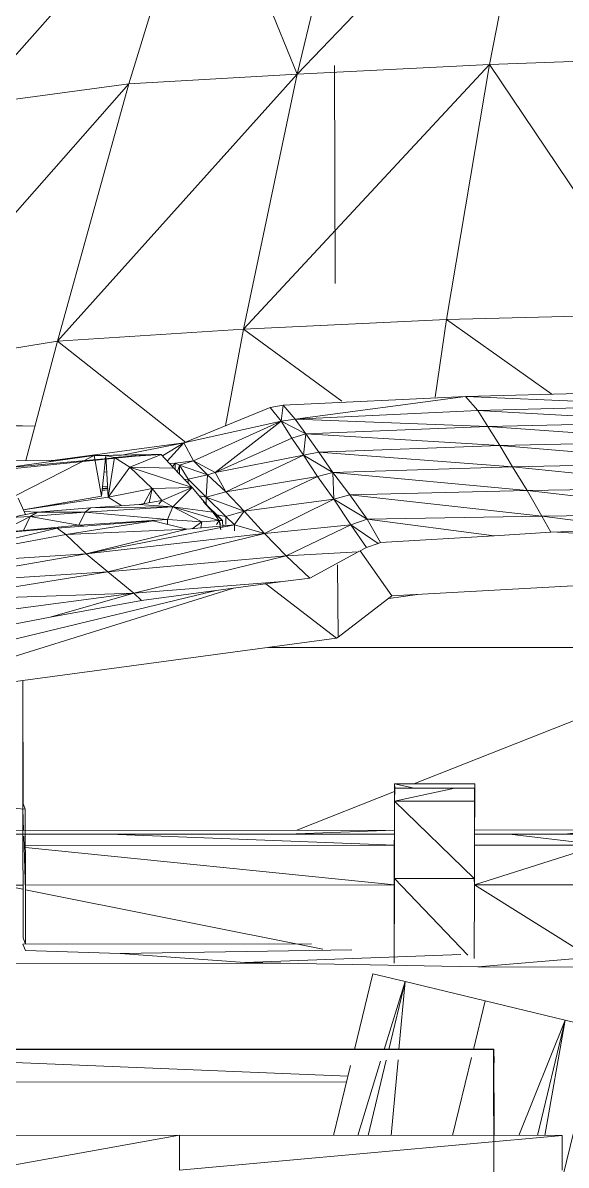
# Model space of a CAD drawing. Header units: inches. Extents: x -4179 to 1631, y -360 to 585.
# Drawn here: x 1442.49 to 1452.21, y 0.5 to 20.94 of the extents above; entities that cross this region are included whole.
import ezdxf

# ---------------------------------------------------------------- set-up
doc = ezdxf.new("R2010")
doc.units = ezdxf.units.IN
doc.header["$MEASUREMENT"] = 0
for name, color, linetype, lineweight in [('0-5', 10, 'Continuous', 5), ('0-7', 7, 'Continuous', 9), ('A-GENM', 5, 'Continuous', 9)]:
    doc.layers.add(name, color=color, linetype=linetype, lineweight=lineweight)

# ---------------------------------------------------------------- blocks, each defined once
blk = doc.blocks.new('Land_Rover_Evoque_-_SUV_Car_Vehicle_Automobile_13067 - Land Rover EVOQUE_dwg-V31-BUILDING ELEVATION - SOUTH')
at = {"layer": 'A-GENM'}
for p, q in [((12426.302, 24.492), (12422.033, 20.023)), ((12422.033, 20.023), (12423.073, 24.338)), ((12426.302, 24.492), (12425.474, 20.196)), ((12416.195, 19.465), (12420.348, 24.146)), ((12419.017, 19.85), (12420.348, 24.146)), ((12422.033, 20.023), (12420.348, 24.146)), ((12429.099, 20.33), (12425.474, 20.196)), ((12425.474, 20.196), (12421.069, 15.458)), ((12425.474, 20.196), (12422.033, 20.023)), ((12422.708, 16.28), (12422.7, 20.18)), ((12424.703, 15.631), (12425.474, 20.196)), ((12428.474, 15.727), (12425.474, 20.196)), ((12419.017, 19.85), (12414.517, 14.727)), ((12419.017, 19.85), (12416.195, 19.465)), ((12422.033, 20.023), (12417.743, 15.246)), ((12417.743, 15.246), (12419.017, 19.85)), ((12422.033, 20.023), (12419.017, 19.85)), ((12421.069, 15.458), (12422.033, 20.023)), ((12424.703, 15.631), (12421.069, 15.458)), ((12424.703, 15.631), (12424.5, 14.247)), ((12428.474, 15.727), (12424.703, 15.631)), ((12426.589, 14.297), (12424.703, 15.631)), ((12421.069, 15.458), (12417.743, 15.246)), ((12421.069, 15.458), (12420.746, 13.731)), ((12421.069, 15.458), (12422.829, 14.174)), ((12417.743, 15.246), (12414.517, 14.727)), ((12417.743, 15.246), (12417.177, 13.113)), ((12417.743, 15.246), (12420.037, 13.434)), ((12428.597, 14.349), (12425.04, 14.254)), ((12421.782, 14.1), (12425.04, 14.254)), ((12421.993, 13.852), (12425.04, 14.254)), ((12428.79, 14.102), (12425.04, 14.254)), ((12425.04, 14.254), (12425.26, 14.006)), ((12428.79, 14.102), (12425.26, 14.006)), ((12421.55, 14.061), (12420.005, 13.427)), ((12421.782, 14.1), (12421.55, 14.061)), ((12421.742, 13.814), (12421.55, 14.061)), ((12421.782, 14.1), (12421.742, 13.814)), ((12421.782, 14.1), (12421.993, 13.852)), ((12421.993, 13.852), (12425.26, 14.006)), ((12425.26, 14.006), (12425.443, 13.72)), ((12425.26, 14.006), (12428.952, 13.797)), ((12415.928, 13.749), (12417.341, 13.728)), ((12417.341, 13.728), (12416.491, 13.748)), ((12421.742, 13.814), (12420.005, 13.427)), ((12420.177, 13.103), (12421.742, 13.814)), ((12420.563, 12.894), (12421.742, 13.814)), ((12421.742, 13.814), (12421.993, 13.852)), ((12421.742, 13.814), (12422.185, 13.586)), ((12421.742, 13.814), (12421.934, 13.509)), ((12421.993, 13.852), (12422.185, 13.586)), ((12421.993, 13.852), (12425.443, 13.72)), ((12422.185, 13.586), (12425.443, 13.72)), ((12425.443, 13.72), (12428.952, 13.797)), ((12425.654, 13.377), (12425.443, 13.72)), ((12425.443, 13.72), (12429.135, 13.453)), ((12420.563, 12.894), (12421.934, 13.509)), ((12422.185, 13.586), (12421.934, 13.509)), ((12421.934, 13.509), (12422.145, 13.204)), ((12422.185, 13.586), (12422.145, 13.204)), ((12422.185, 13.586), (12422.416, 13.262)), ((12422.185, 13.586), (12425.654, 13.377)), ((12420.005, 13.427), (12417.705, 13.119)), ((12418.897, 13.209), (12420.005, 13.427)), ((12419.621, 13.193), (12420.005, 13.427)), ((12419.706, 13.101), (12420.005, 13.427)), ((12420.177, 13.103), (12420.005, 13.427)), ((12422.416, 13.262), (12425.654, 13.377)), ((12425.654, 13.377), (12429.135, 13.453)), ((12425.885, 12.995), (12425.654, 13.377)), ((12425.654, 13.377), (12429.337, 13.072)), ((12417.705, 13.119), (12415.946, 13.099)), ((12416.02, 12.873), (12419.423, 13.219)), ((12419.423, 13.219), (12416.02, 12.911)), ((12416.02, 12.873), (12418.398, 13.2)), ((12418.398, 13.2), (12416.989, 12.48)), ((12417.607, 13.092), (12417.705, 13.119)), ((12418.398, 13.2), (12419.423, 13.219)), ((12418.398, 13.2), (12418.533, 12.472)), ((12418.398, 13.2), (12418.61, 13.2)), ((12418.533, 12.472), (12418.61, 13.2)), ((12418.61, 13.2), (12419.423, 13.219)), ((12418.61, 13.2), (12418.765, 13.162)), ((12418.61, 13.2), (12418.649, 12.453)), ((12418.765, 13.162), (12418.649, 12.453)), ((12418.765, 13.162), (12419.423, 13.219)), ((12418.765, 13.162), (12419.596, 13.219)), ((12418.765, 13.162), (12419.035, 12.991)), ((12419.035, 12.991), (12419.596, 13.219)), ((12419.423, 13.219), (12419.596, 13.219)), ((12419.827, 12.971), (12419.596, 13.219)), ((12419.849, 13.065), (12420.177, 13.103)), ((12419.926, 13.027), (12420.177, 13.103)), ((12420.177, 13.103), (12420.563, 12.894)), ((12420.177, 13.103), (12420.427, 12.855)), ((12420.563, 12.894), (12422.145, 13.204)), ((12420.755, 12.551), (12422.145, 13.204)), ((12422.145, 13.204), (12422.416, 13.262)), ((12422.145, 13.204), (12422.666, 12.899)), ((12422.145, 13.204), (12422.395, 12.822)), ((12422.416, 13.262), (12422.666, 12.899)), ((12422.416, 13.262), (12425.885, 12.995)), ((12418.578, 12.902), (12418.625, 12.907)), ((12418.649, 12.453), (12419.035, 12.991)), ((12419.035, 12.991), (12419.439, 12.609)), ((12419.035, 12.991), (12420.154, 12.628)), ((12419.035, 12.991), (12419.827, 12.971)), ((12419.849, 13.065), (12419.749, 13.055)), ((12419.849, 13.065), (12419.803, 12.997)), ((12420.154, 12.628), (12419.827, 12.971)), ((12419.926, 13.027), (12419.849, 13.065)), ((12419.849, 12.948), (12419.849, 13.065)), ((12419.926, 13.027), (12419.889, 12.906)), ((12420.079, 12.779), (12419.926, 13.027)), ((12419.926, 12.868), (12419.926, 13.027)), ((12419.926, 13.027), (12420.427, 12.855)), ((12420.563, 12.894), (12420.427, 12.855)), ((12420.563, 12.894), (12420.755, 12.551)), ((12422.666, 12.899), (12422.395, 12.822)), ((12422.666, 12.899), (12425.885, 12.995)), ((12422.666, 12.899), (12422.684, 12.421)), ((12422.666, 12.899), (12422.974, 12.498)), ((12422.666, 12.899), (12426.145, 12.575)), ((12425.885, 12.995), (12429.337, 13.072)), ((12426.145, 12.575), (12425.885, 12.995)), ((12425.885, 12.995), (12429.558, 12.632)), ((12420.071, 12.778), (12420.018, 12.771)), ((12420.079, 12.779), (12420.427, 12.855)), ((12420.406, 12.455), (12420.079, 12.779)), ((12420.079, 12.707), (12420.079, 12.779)), ((12420.406, 12.455), (12420.427, 12.855)), ((12420.427, 12.855), (12420.755, 12.551)), ((12420.755, 12.551), (12422.395, 12.822)), ((12422.395, 12.822), (12421.082, 12.207)), ((12422.395, 12.822), (12422.684, 12.421)), ((12417.131, 12.231), (12418.533, 12.472)), ((12418.544, 12.575), (12418.642, 12.588)), ((12418.546, 12.596), (12418.641, 12.609)), ((12418.64, 12.622), (12418.548, 12.61)), ((12418.551, 12.644), (12418.638, 12.654)), ((12418.638, 12.653), (12418.551, 12.643)), ((12418.649, 12.453), (12419.439, 12.609)), ((12419.439, 12.609), (12419.286, 12.337)), ((12419.439, 12.609), (12419.381, 12.355)), ((12419.439, 12.609), (12420.154, 12.628)), ((12419.439, 12.609), (12419.613, 12.398)), ((12419.613, 12.398), (12420.154, 12.628)), ((12419.806, 12.284), (12420.154, 12.628)), ((12420.521, 12.189), (12420.154, 12.628)), ((12420.406, 12.455), (12420.281, 12.476)), ((12420.406, 12.455), (12420.755, 12.551)), ((12420.755, 12.551), (12421.082, 12.207)), ((12422.684, 12.421), (12422.974, 12.498)), ((12422.974, 12.498), (12426.145, 12.575)), ((12423.282, 12.059), (12422.974, 12.498)), ((12422.974, 12.498), (12426.405, 12.116)), ((12426.145, 12.575), (12429.558, 12.632)), ((12429.779, 12.154), (12426.145, 12.575)), ((12426.405, 12.116), (12426.145, 12.575)), ((12417.043, 12.435), (12417.169, 12.143)), ((12417.132, 12.228), (12418.649, 12.453)), ((12417.389, 12.187), (12418.337, 12.264)), ((12417.876, 12.338), (12417.651, 12.32)), ((12418.24, 12.187), (12419.806, 12.284)), ((12418.337, 12.264), (12418.24, 12.187)), ((12418.337, 12.264), (12419.207, 12.322)), ((12418.337, 12.264), (12419.806, 12.284)), ((12418.893, 12.301), (12418.649, 12.453)), ((12418.649, 12.453), (12418.893, 12.301)), ((12419.207, 12.322), (12419.613, 12.398)), ((12419.207, 12.322), (12419.806, 12.284)), ((12419.558, 12.33), (12419.613, 12.398)), ((12419.613, 12.398), (12419.806, 12.284)), ((12419.71, 12.054), (12419.806, 12.284)), ((12420.636, 12.035), (12419.806, 12.284)), ((12420.327, 12.016), (12419.806, 12.284)), ((12419.806, 12.284), (12420.521, 12.189)), ((12420.695, 12.035), (12420.348, 12.378)), ((12420.348, 12.378), (12420.521, 12.189)), ((12420.753, 12.111), (12420.406, 12.455)), ((12420.406, 12.326), (12420.406, 12.455)), ((12420.406, 12.455), (12421.082, 12.207)), ((12422.684, 12.421), (12421.082, 12.207)), ((12422.684, 12.421), (12421.448, 11.807)), ((12422.992, 11.962), (12422.684, 12.421)), ((12423.282, 12.059), (12422.684, 12.421)), ((12416.707, 11.829), (12417.254, 12.11)), ((12416.907, 12.091), (12417.389, 12.187)), ((12416.907, 12.091), (12417.254, 12.11)), ((12417.138, 11.861), (12417.254, 12.11)), ((12417.146, 12.197), (12417.38, 12.189)), ((12417.389, 12.187), (12417.254, 12.11)), ((12417.254, 12.11), (12418.24, 12.187)), ((12418.125, 11.957), (12417.254, 12.11)), ((12417.389, 12.187), (12418.24, 12.187)), ((12418.125, 11.957), (12418.24, 12.187)), ((12419.71, 12.054), (12418.24, 12.187)), ((12420.636, 12.035), (12420.521, 12.189)), ((12420.695, 12.035), (12420.521, 12.189)), ((12420.753, 12.111), (12420.592, 12.137)), ((12420.753, 12.111), (12421.082, 12.207)), ((12420.754, 11.963), (12420.753, 12.111)), ((12420.908, 11.959), (12420.753, 12.111)), ((12420.91, 11.963), (12421.082, 12.207)), ((12421.448, 11.807), (12421.082, 12.207)), ((12422.992, 11.962), (12423.282, 12.059)), ((12423.282, 12.059), (12426.405, 12.116)), ((12423.282, 12.059), (12423.524, 11.643)), ((12423.282, 12.059), (12425.554, 11.765)), ((12429.779, 12.154), (12426.405, 12.116)), ((12426.568, 11.826), (12426.405, 12.116)), ((12426.405, 12.116), (12428.121, 11.888)), ((12417.738, 11.899), (12414.915, 11.229)), ((12416.578, 11.803), (12417.738, 11.899)), ((12417.138, 11.861), (12416.694, 11.822)), ((12418.125, 11.957), (12417.138, 11.861)), ((12417.738, 11.899), (12419.458, 12.034)), ((12417.738, 11.899), (12417.892, 11.785)), ((12419.458, 12.034), (12417.892, 11.785)), ((12420.057, 11.882), (12417.892, 11.785)), ((12419.71, 12.054), (12418.125, 11.957)), ((12418.214, 11.937), (12418.125, 11.957)), ((12420.908, 11.959), (12418.258, 11.442)), ((12420.057, 11.882), (12418.258, 11.442)), ((12419.458, 12.034), (12420.057, 11.882)), ((12420.327, 12.016), (12419.71, 12.054)), ((12419.713, 11.97), (12419.71, 12.054)), ((12420.908, 11.959), (12420.057, 11.882)), ((12420.327, 12.016), (12420.15, 11.891)), ((12420.305, 11.905), (12420.327, 12.016)), ((12420.636, 12.035), (12420.327, 12.016)), ((12420.586, 11.963), (12420.636, 12.035)), ((12420.657, 11.963), (12420.636, 12.035)), ((12420.636, 12.035), (12420.665, 11.868)), ((12420.636, 12.035), (12420.695, 12.035)), ((12420.701, 11.918), (12420.695, 12.035)), ((12420.908, 11.853), (12420.908, 11.959)), ((12420.908, 11.959), (12421.448, 11.807)), ((12422.992, 11.962), (12421.448, 11.807)), ((12422.992, 11.962), (12421.833, 11.406)), ((12422.992, 11.962), (12423.479, 11.625)), ((12422.992, 11.962), (12423.271, 11.555)), ((12426.568, 11.826), (12428.121, 11.888)), ((12414.915, 11.229), (12417.892, 11.785)), ((12418.258, 11.442), (12417.892, 11.785)), ((12421.448, 11.807), (12418.258, 11.442)), ((12421.448, 11.807), (12418.643, 11.117)), ((12421.833, 11.406), (12421.448, 11.807)), ((12423.524, 11.643), (12425.554, 11.765)), ((12426.568, 11.826), (12425.554, 11.765)), ((12426.681, 11.83), (12433.62, 11.404)), ((12423.121, 11.474), (12421.833, 11.406)), ((12423.121, 11.474), (12422.255, 11.005)), ((12423.271, 11.555), (12423.121, 11.474)), ((12423.156, 11.492), (12423.725, 10.687)), ((12423.479, 11.625), (12423.271, 11.555)), ((12423.524, 11.643), (12423.479, 11.625)), ((12418.258, 11.442), (12414.915, 11.229)), ((12418.258, 11.442), (12415.203, 10.904)), ((12418.643, 11.117), (12418.258, 11.442)), ((12421.833, 11.406), (12418.643, 11.117)), ((12421.833, 11.406), (12419.107, 10.736)), ((12421.833, 11.406), (12422.255, 11.005)), ((12422.763, 9.949), (12422.753, 11.246)), ((12418.643, 11.117), (12415.203, 10.904)), ((12418.643, 11.117), (12415.513, 10.618)), ((12419.107, 10.736), (12418.643, 11.117)), ((12423.725, 10.687), (12430.043, 11.037)), ((12419.107, 10.736), (12421.777, 10.946)), ((12421.777, 10.946), (12419.246, 10.608)), ((12422.735, 9.931), (12421.47, 10.905)), ((12422.255, 11.005), (12421.777, 10.946)), ((12420.581, 10.786), (12413.464, 9.064)), ((12420.893, 10.828), (12414.459, 8.819)), ((12419.107, 10.736), (12415.513, 10.618)), ((12415.898, 10.313), (12419.107, 10.736)), ((12419.107, 10.736), (12417.613, 10.308)), ((12419.107, 10.736), (12419.246, 10.608)), ((12422.763, 9.949), (12423.725, 10.687)), ((12423.668, 10.644), (12424.184, 10.713)), ((12417.613, 10.308), (12419.246, 10.608)), ((12417.613, 10.308), (12416.24, 10.044)), ((12422.735, 9.931), (12414.459, 8.819)), ((12422.735, 9.931), (12422.763, 9.949)), ((12421.515, 9.767), (12430.283, 9.764)), ((12424.117, 7.325), (12430.283, 9.764)), ((12417.129, 6.973), (12417.124, 9.177)), ((12417.124, 9.177), (12417.126, 6.98)), ((12422.026, 6.497), (12423.773, 7.189)), ((12423.774, 7.325), (12423.771, 7.017)), ((12424.853, 7.25), (12423.771, 7.017)), ((12423.772, 6.499), (12423.774, 7.25)), ((12423.773, 6.499), (12423.774, 7.25)), ((12425.206, 7.326), (12423.774, 7.325)), ((12423.774, 7.325), (12424.125, 7.25)), ((12423.774, 7.325), (12423.775, 7.25)), ((12423.774, 7.017), (12423.775, 7.25)), ((12423.774, 7.25), (12423.774, 7.017)), ((12424.125, 7.25), (12423.775, 7.25)), ((12425.206, 7.25), (12424.125, 7.25)), ((12425.206, 7.25), (12425.203, 6.5)), ((12425.205, 7.25), (12425.203, 7.018)), ((12425.206, 7.25), (12425.204, 6.5)), ((12425.206, 7.326), (12425.206, 7.25)), ((12425.206, 7.02), (12425.206, 7.25)), ((12425.206, 7.02), (12425.206, 7.25)), ((12417.168, 6.875), (12414.265, 7.084)), ((12417.168, 6.875), (12417.122, 6.989)), ((12417.122, 6.989), (12417.128, 4.569)), ((12423.771, 7.017), (12423.768, 5.634)), ((12423.77, 6.499), (12423.771, 7.017)), ((12425.203, 7.018), (12423.771, 7.017)), ((12423.771, 6.499), (12423.771, 7.017)), ((12425.199, 5.635), (12423.771, 7.017)), ((12423.774, 6.423), (12423.774, 7.017)), ((12425.203, 7.018), (12425.201, 6.23)), ((12425.203, 7.018), (12425.201, 6.23)), ((12425.202, 6.23), (12425.203, 7.018)), ((12425.205, 6.425), (12425.206, 7.02)), ((12417.138, 6.494), (12417.126, 6.878)), ((12417.171, 5.42), (12417.168, 6.875)), ((12423.773, 6.499), (12416.8, 6.494)), ((12417.169, 6.423), (12416.806, 6.423)), ((12417.171, 5.42), (12417.141, 6.39)), ((12421.851, 6.423), (12417.169, 6.423)), ((12418.666, 6.423), (12423.771, 6.229)), ((12423.773, 6.499), (12421.851, 6.423)), ((12421.851, 6.423), (12423.774, 6.423)), ((12423.773, 6.499), (12423.771, 6.229)), ((12423.773, 6.499), (12423.774, 6.423)), ((12425.203, 6.425), (12425.202, 6.23)), ((12425.204, 6.5), (12427.448, 6.502)), ((12425.205, 6.425), (12425.204, 6.5)), ((12425.205, 6.425), (12426.814, 6.425)), ((12425.829, 6.425), (12427.445, 6.232)), ((12427.448, 6.502), (12426.814, 6.425)), ((12426.814, 6.425), (12427.448, 6.425)), ((12423.771, 6.229), (12417.169, 6.225)), ((12417.169, 6.185), (12423.769, 5.518)), ((12423.771, 6.229), (12423.769, 5.518)), ((12425.2, 5.519), (12427.445, 6.232)), ((12425.202, 6.23), (12425.2, 5.519)), ((12425.202, 6.23), (12427.445, 6.232)), ((12423.769, 5.518), (12417.168, 5.514)), ((12423.766, 4.116), (12423.768, 5.634)), ((12423.769, 5.518), (12423.766, 4.116)), ((12425.199, 5.635), (12423.769, 5.634)), ((12425.086, 4.262), (12423.769, 5.633)), ((12425.2, 5.519), (12425.198, 4.2)), ((12425.2, 5.519), (12425.199, 5.635)), ((12425.2, 5.519), (12427.443, 5.521)), ((12425.2, 5.519), (12427.31, 4.201)), ((12417.126, 5.514), (12416.799, 5.514)), ((12416.799, 5.505), (12417.126, 5.44)), ((12417.171, 5.431), (12422.489, 4.371)), ((12417.171, 5.42), (12417.173, 4.455)), ((12417.128, 4.569), (12417.173, 4.455)), ((12417.124, 4.458), (12422.285, 4.461)), ((12417.124, 4.458), (12417.172, 4.346)), ((12418.863, 4.292), (12417.172, 4.346)), ((12423.007, 4.355), (12418.863, 4.292)), ((12421.911, 4.115), (12416.797, 4.111)), ((12418.863, 4.292), (12421.093, 4.13)), ((12424.956, 4.271), (12421.093, 4.13)), ((12421.093, 4.13), (12425.262, 4.053)), ((12427.107, 4.205), (12425.262, 4.053)), ((12423.054, 2.573), (12423.383, 3.925)), ((12423.963, 3.791), (12423.383, 3.925)), ((12425.262, 4.053), (12428.147, 4.043)), ((12423.588, 2.573), (12423.963, 3.791)), ((12423.669, 2.573), (12423.963, 3.791)), ((12423.852, 2.573), (12423.963, 3.791)), ((12423.963, 3.791), (12425.393, 3.446)), ((12425.182, 2.573), (12425.393, 3.446)), ((12426.826, 3.099), (12425.393, 3.446)), ((12425.994, 1.037), (12426.826, 3.099)), ((12426.328, 1.037), (12426.826, 3.099)), ((12426.459, 1.037), (12426.826, 3.099)), ((12427.427, 2.953), (12426.826, 3.099)), ((12425.563, -4.737), (12427.427, 2.953)), ((12411.315, 2.576), (12423.776, 2.58)), ((12411.315, 2.576), (12422.938, 2.098)), ((12411.315, 2.576), (12425.549, 2.573)), ((12412.051, 2.583), (12423.776, 2.58)), ((12425.543, 2.58), (12423.776, 2.58)), ((12425.543, 2.58), (12425.548, 0.187)), ((12425.549, 2.573), (12425.543, 2.58)), ((12425.552, 2.335), (12425.549, 2.573)), ((12425.552, 1.037), (12425.549, 2.573)), ((12422.68, 1.037), (12422.984, 2.285)), ((12423.115, 1.037), (12423.524, 2.367)), ((12423.298, 1.037), (12423.623, 2.384)), ((12423.713, 1.037), (12423.836, 2.391)), ((12424.812, 1.037), (12425.149, 2.433)), ((12410.973, 1.995), (12422.912, 1.991)), ((12419.924, 1.038), (12416.424, 1.037)), ((12419.924, 1.038), (12416.426, 0.413)), ((12426.77, 1.037), (12419.924, 1.038)), ((12419.926, 0.413), (12419.924, 1.038)), ((12419.926, 0.413), (12426.77, 1.037)), ((12426.77, 0.412), (12426.77, 1.037))]:
    blk.add_line(p, q, dxfattribs=at)
blk = doc.blocks.new('Land_Rover_Evoque_-_SUV_Car_Vehicle_Automobile_13067 - Land_Rover_Evoque_-_SUV_Car_Vehicle_Automobile_13067-V32-BUILDING ELEVATION - SOUTH')
blk.add_blockref('Land_Rover_Evoque_-_SUV_Car_Vehicle_Automobile_13067 - Land Rover EVOQUE_dwg-V31-BUILDING ELEVATION - SOUTH', (0, 0))
blk = doc.blocks.new('CTR  - Topography_rvt-2-BUILDING ELEVATION - SOUTH')
at = {"layer": '0-7'}
blk.add_blockref('Land_Rover_Evoque_-_SUV_Car_Vehicle_Automobile_13067 - Land_Rover_Evoque_-_SUV_Car_Vehicle_Automobile_13067-V32-BUILDING ELEVATION - SOUTH', (0, 0), dxfattribs=at)

msp = doc.modelspace()

# ---------------------------------------------------------------- block references
at = {"layer": '0-5'}
msp.add_blockref('CTR  - Topography_rvt-2-BUILDING ELEVATION - SOUTH', (-10974.6342, 0), dxfattribs=at)

doc.saveas('drawing.dxf')
